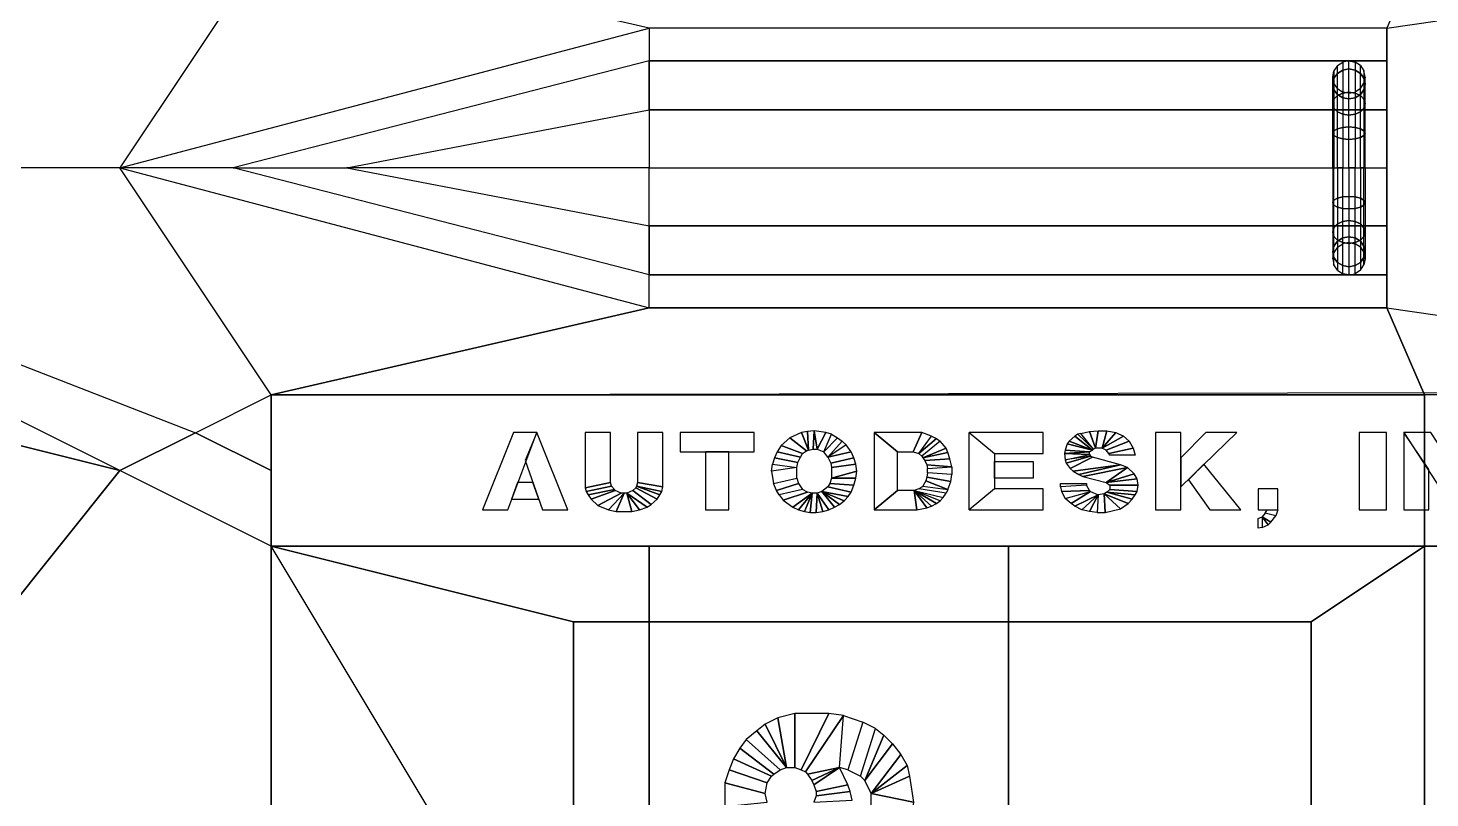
# Model space of a CAD drawing. Extents: x -11 to 118, y -54 to 30.
# Drawn here: x 18.79 to 37.32, y 5.67 to 15.85 of the extents above; entities that cross this region are included whole.
import ezdxf

# ---------------------------------------------------------------- set-up
doc = ezdxf.new("R2010")
doc.units = 0
doc.header["$MEASUREMENT"] = 0
for name, color, linetype in [('1', 1, 'CONTINUOUS'), ('5', 5, 'CONTINUOUS'), ('CAR1', 7, 'CONTINUOUS')]:
    doc.layers.add(name, color=color, linetype=linetype)

msp = doc.modelspace()

# ---------------------------------------------------------------- linework, layer by layer
at = {"layer": '1', "linetype": 'Continuous'}
for points in [[(25.205, 10.504, 8.277), (24.795, 9.483, 6.705), (25.128, 9.483, 6.705), (25.513, 10.504, 8.277)], [(25.359, 10.133, 7.706), (25.59, 9.483, 6.705), (25.923, 9.483, 6.705), (25.513, 10.504, 8.277)], [(26.154, 10.504, 8.277), (26.154, 9.773, 7.152), (26.487, 9.842, 7.259), (26.487, 10.504, 8.277)], [(26.846, 10.504, 8.277), (26.846, 9.842, 7.259), (27.18, 9.784, 7.169), (27.18, 10.504, 8.277)], [(27.41, 10.504, 8.277), (27.41, 10.249, 7.885), (28.385, 10.249, 7.885), (28.385, 10.504, 8.277)], [(28.859, 10.434, 8.17), (28.744, 10.33, 8.009), (29.026, 10.225, 7.848), (29.077, 10.26, 7.902)], [(29.013, 10.504, 8.277), (28.859, 10.434, 8.17), (29.077, 10.26, 7.902), (29.103, 10.271, 7.92)], [(29.013, 10.504, 8.277), (29.103, 10.271, 7.92), (29.09, 10.515, 8.295)], [(29.18, 10.527, 8.313), (29.09, 10.515, 8.295), (29.103, 10.271, 7.92), (29.167, 10.283, 7.937)], [(29.18, 10.527, 8.313), (29.167, 10.283, 7.937), (29.218, 10.283, 7.937)], [(29.18, 10.527, 8.313), (29.218, 10.283, 7.937), (29.333, 10.504, 8.277)], [(29.333, 10.504, 8.277), (29.218, 10.283, 7.937), (29.308, 10.249, 7.885), (29.41, 10.481, 8.242)], [(29.41, 10.481, 8.242), (29.487, 10.434, 8.17), (29.308, 10.249, 7.885)], [(29.308, 10.249, 7.885), (29.487, 10.434, 8.17), (29.551, 10.387, 8.098), (29.359, 10.179, 7.777)], [(29.603, 10.341, 8.027), (29.359, 10.179, 7.777), (29.551, 10.387, 8.098)], [(29.974, 10.504, 8.277), (29.974, 9.483, 6.705), (30.282, 9.738, 7.098), (30.282, 10.249, 7.885)], [(29.974, 10.504, 8.277), (30.282, 10.249, 7.885), (30.487, 10.249, 7.885), (30.603, 10.504, 8.277)], [(30.603, 10.504, 8.277), (30.487, 10.249, 7.885), (30.564, 10.225, 7.848), (30.731, 10.457, 8.206)], [(30.731, 10.457, 8.206), (30.795, 10.422, 8.152), (30.564, 10.225, 7.848)], [(30.564, 10.225, 7.848), (30.795, 10.422, 8.152), (30.846, 10.387, 8.098), (30.603, 10.19, 7.795)], [(30.603, 10.19, 7.795), (30.616, 10.167, 7.759), (30.923, 10.295, 7.956), (30.846, 10.387, 8.098)], [(31.231, 10.504, 8.277), (31.564, 10.225, 7.848), (32.205, 10.225, 7.848), (32.205, 10.504, 8.277)], [(31.231, 10.504, 8.277), (31.564, 10.225, 7.848), (31.564, 9.761, 7.134), (31.231, 9.483, 6.705)], [(32.551, 10.387, 8.098), (32.526, 10.353, 8.045), (32.859, 10.271, 7.92)], [(32.628, 10.457, 8.206), (32.551, 10.387, 8.098), (32.859, 10.271, 7.92)], [(32.667, 10.481, 8.242), (32.628, 10.457, 8.206), (32.859, 10.271, 7.92), (32.872, 10.283, 7.937)], [(32.705, 10.492, 8.259), (32.667, 10.481, 8.242), (32.872, 10.283, 7.937)], [(32.821, 10.515, 8.295), (32.898, 10.295, 7.956), (32.872, 10.283, 7.937), (32.705, 10.492, 8.259)], [(32.936, 10.527, 8.313), (32.898, 10.295, 7.956), (32.821, 10.515, 8.295)], [(33.051, 10.527, 8.313), (32.987, 10.295, 7.956), (32.898, 10.295, 7.956), (32.936, 10.527, 8.313)], [(33.167, 10.504, 8.277), (32.987, 10.295, 7.956), (33.051, 10.527, 8.313)], [(33.269, 10.457, 8.206), (32.987, 10.295, 7.956), (33.167, 10.504, 8.277)], [(33.346, 10.387, 8.098), (33.039, 10.271, 7.92), (32.987, 10.295, 7.956), (33.269, 10.457, 8.206)], [(33.398, 10.295, 7.956), (33.077, 10.225, 7.848), (33.039, 10.271, 7.92), (33.346, 10.387, 8.098)], [(33.692, 10.504, 8.277), (33.692, 9.483, 6.705), (34.026, 9.483, 6.705), (34.026, 10.504, 8.277)], [(34.359, 10.504, 8.277), (34.026, 10.167, 7.759), (34.026, 9.784, 7.169), (34.769, 10.504, 8.277)], [(36.385, 10.504, 8.277), (36.385, 9.483, 6.705), (36.744, 9.483, 6.705), (36.744, 10.504, 8.277)], [(36.974, 10.504, 8.277), (36.974, 9.483, 6.705), (37.308, 9.483, 6.705), (37.308, 10.016, 7.526)], [(36.974, 10.504, 8.277), (37.641, 9.483, 6.705), (38, 9.483, 6.705), (37.333, 10.504, 8.277)], [(27.744, 10.249, 7.885), (27.744, 9.483, 6.705), (28.051, 9.483, 6.705), (28.051, 10.249, 7.885)], [(28.692, 10.249, 7.885), (28.654, 10.167, 7.759), (28.962, 10.109, 7.67), (29, 10.179, 7.777)], [(28.744, 10.33, 8.009), (28.692, 10.249, 7.885), (29, 10.179, 7.777), (29.026, 10.225, 7.848)], [(29.359, 10.179, 7.777), (29.667, 10.249, 7.885), (29.603, 10.341, 8.027)], [(29.359, 10.179, 7.777), (29.398, 10.098, 7.652), (29.705, 10.167, 7.759), (29.667, 10.249, 7.885)], [(30.616, 10.167, 7.759), (30.949, 10.237, 7.866), (30.923, 10.295, 7.956)], [(30.616, 10.167, 7.759), (30.641, 10.133, 7.706), (30.974, 10.155, 7.741), (30.949, 10.237, 7.866)], [(32.5, 10.271, 7.92), (32.487, 10.225, 7.848), (32.821, 10.249, 7.885)], [(32.487, 10.225, 7.848), (32.821, 10.214, 7.831), (32.821, 10.249, 7.885)], [(32.487, 10.225, 7.848), (32.5, 10.144, 7.724), (32.821, 10.214, 7.831)], [(32.526, 10.353, 8.045), (32.5, 10.271, 7.92), (32.821, 10.249, 7.885), (32.859, 10.271, 7.92)], [(32.821, 10.214, 7.831), (32.833, 10.19, 7.795), (32.5, 10.144, 7.724)], [(33.423, 10.202, 7.812), (33.09, 10.202, 7.812), (33.077, 10.225, 7.848), (33.398, 10.295, 7.956)], [(28.949, 10.039, 7.562), (28.616, 9.993, 7.491), (28.628, 10.086, 7.634)], [(28.616, 9.993, 7.491), (28.641, 9.831, 7.241), (28.949, 9.9, 7.348), (28.949, 10.039, 7.562)], [(28.654, 10.167, 7.759), (28.628, 10.086, 7.634), (28.949, 10.039, 7.562), (28.962, 10.109, 7.67)], [(29.398, 10.098, 7.652), (29.41, 10.039, 7.562), (29.731, 10.086, 7.634), (29.705, 10.167, 7.759)], [(29.41, 10.039, 7.562), (29.41, 9.9, 7.348), (29.744, 9.993, 7.491), (29.731, 10.086, 7.634)], [(30.641, 10.133, 7.706), (30.667, 10.074, 7.616), (31, 10.051, 7.58), (30.974, 10.155, 7.741)], [(30.667, 10.074, 7.616), (30.68, 10.028, 7.545), (31, 10.051, 7.58)], [(31, 10.051, 7.58), (31, 9.947, 7.42), (30.68, 9.97, 7.455), (30.68, 10.028, 7.545)], [(31.564, 10.121, 7.687), (32.077, 10.121, 7.687), (32.077, 9.9, 7.348), (31.564, 9.9, 7.348)], [(32.5, 10.144, 7.724), (32.513, 10.098, 7.652), (32.833, 10.19, 7.795)], [(32.513, 10.098, 7.652), (32.564, 10.028, 7.545), (32.859, 10.179, 7.777), (32.833, 10.19, 7.795)], [(32.859, 10.179, 7.777), (32.564, 10.028, 7.545), (32.603, 9.993, 7.491), (33.231, 10.074, 7.616)], [(32.603, 9.993, 7.491), (32.68, 9.947, 7.42), (33.231, 10.074, 7.616)], [(32.68, 9.947, 7.42), (32.731, 9.923, 7.384), (33.321, 10.039, 7.562), (33.231, 10.074, 7.616)], [(32.731, 9.923, 7.384), (33.039, 9.842, 7.259), (33.321, 10.039, 7.562)], [(33.039, 9.842, 7.259), (33.41, 9.958, 7.438), (33.321, 10.039, 7.562)], [(34.128, 9.877, 7.313), (34.41, 9.483, 6.705), (34.821, 9.483, 6.705), (34.333, 10.086, 7.634)], [(25.257, 9.842, 7.259), (25.18, 9.622, 6.919), (25.539, 9.622, 6.919), (25.462, 9.842, 7.259)], [(26.154, 9.773, 7.152), (26.167, 9.726, 7.08), (26.5, 9.796, 7.188), (26.487, 9.842, 7.259)], [(26.846, 9.842, 7.259), (26.833, 9.796, 7.188), (27.167, 9.726, 7.08), (27.18, 9.784, 7.169)], [(28.974, 9.831, 7.241), (28.68, 9.738, 7.098), (28.641, 9.831, 7.241), (28.949, 9.9, 7.348)], [(29.026, 9.75, 7.116), (28.718, 9.68, 7.009), (28.68, 9.738, 7.098), (28.974, 9.831, 7.241)], [(29.385, 9.831, 7.241), (29.359, 9.784, 7.169), (29.667, 9.715, 7.063), (29.705, 9.807, 7.205)], [(29.41, 9.9, 7.348), (29.385, 9.831, 7.241), (29.705, 9.807, 7.205), (29.731, 9.9, 7.348)], [(29.41, 9.9, 7.348), (29.731, 9.9, 7.348), (29.744, 9.993, 7.491)], [(30.616, 9.796, 7.188), (30.949, 9.75, 7.116), (30.654, 9.866, 7.295)], [(30.667, 9.912, 7.366), (30.654, 9.866, 7.295), (30.949, 9.75, 7.116), (30.987, 9.854, 7.276)], [(30.68, 9.97, 7.455), (30.667, 9.912, 7.366), (30.987, 9.854, 7.276), (31, 9.947, 7.42)], [(32.436, 9.784, 7.169), (32.436, 9.831, 7.241), (32.782, 9.831, 7.241), (32.782, 9.807, 7.205)], [(33.039, 9.842, 7.259), (33.449, 9.889, 7.33), (33.41, 9.958, 7.438)], [(33.039, 9.842, 7.259), (33.09, 9.807, 7.205), (33.462, 9.807, 7.205), (33.449, 9.889, 7.33)], [(26.167, 9.726, 7.08), (26.192, 9.68, 7.009), (26.539, 9.75, 7.116), (26.5, 9.796, 7.188)], [(26.192, 9.68, 7.009), (26.231, 9.622, 6.919), (26.551, 9.738, 7.098), (26.539, 9.75, 7.116)], [(26.231, 9.622, 6.919), (26.321, 9.541, 6.794), (26.628, 9.703, 7.044), (26.551, 9.738, 7.098)], [(26.321, 9.541, 6.794), (26.462, 9.483, 6.705), (26.666, 9.703, 7.044), (26.628, 9.703, 7.044)], [(26.666, 9.703, 7.044), (26.462, 9.483, 6.705), (26.564, 9.459, 6.669), (26.666, 9.703, 7.044)], [(26.666, 9.703, 7.044), (26.564, 9.459, 6.669), (26.769, 9.459, 6.669), (26.705, 9.703, 7.044)], [(26.705, 9.703, 7.044), (26.974, 9.517, 6.758), (27.026, 9.552, 6.812), (26.782, 9.738, 7.098)], [(26.705, 9.703, 7.044), (26.769, 9.459, 6.669), (26.872, 9.483, 6.705), (26.705, 9.703, 7.044)], [(26.705, 9.703, 7.044), (26.872, 9.483, 6.705), (26.974, 9.517, 6.758), (26.705, 9.703, 7.044)], [(26.782, 9.738, 7.098), (27.026, 9.552, 6.812), (27.103, 9.622, 6.919), (26.821, 9.773, 7.152)], [(26.821, 9.773, 7.152), (27.103, 9.622, 6.919), (27.141, 9.68, 7.009), (26.833, 9.796, 7.188)], [(26.833, 9.796, 7.188), (27.141, 9.68, 7.009), (27.167, 9.726, 7.08), (26.833, 9.796, 7.188)], [(28.718, 9.68, 7.009), (28.769, 9.61, 6.902), (29.09, 9.715, 7.063), (29.026, 9.75, 7.116)], [(29.09, 9.715, 7.063), (28.769, 9.61, 6.902), (28.898, 9.517, 6.758), (29.154, 9.703, 7.044)], [(29.154, 9.703, 7.044), (28.898, 9.517, 6.758), (28.974, 9.483, 6.705), (29.154, 9.703, 7.044)], [(29.154, 9.703, 7.044), (28.974, 9.483, 6.705), (29.051, 9.459, 6.669), (29.154, 9.703, 7.044)], [(29.154, 9.703, 7.044), (29.051, 9.459, 6.669), (29.128, 9.448, 6.652), (29.154, 9.703, 7.044)], [(29.154, 9.703, 7.044), (29.128, 9.448, 6.652), (29.205, 9.448, 6.652), (29.218, 9.703, 7.044)], [(29.218, 9.703, 7.044), (29.205, 9.448, 6.652), (29.295, 9.459, 6.669), (29.218, 9.703, 7.044)], [(29.218, 9.703, 7.044), (29.372, 9.483, 6.705), (29.449, 9.517, 6.758), (29.282, 9.726, 7.08)], [(29.218, 9.703, 7.044), (29.295, 9.459, 6.669), (29.372, 9.483, 6.705), (29.218, 9.703, 7.044)], [(29.282, 9.726, 7.08), (29.628, 9.657, 6.973), (29.667, 9.715, 7.063), (29.359, 9.784, 7.169)], [(29.282, 9.726, 7.08), (29.577, 9.599, 6.884), (29.628, 9.657, 6.973)], [(29.282, 9.726, 7.08), (29.513, 9.552, 6.812), (29.577, 9.599, 6.884)], [(29.282, 9.726, 7.08), (29.449, 9.517, 6.758), (29.513, 9.552, 6.812)], [(30.282, 9.738, 7.098), (29.974, 9.483, 6.705), (30.539, 9.483, 6.705), (30.5, 9.738, 7.098)], [(30.564, 9.761, 7.134), (30.5, 9.738, 7.098), (30.885, 9.645, 6.955), (30.923, 9.703, 7.044)], [(30.5, 9.738, 7.098), (30.885, 9.645, 6.955), (30.846, 9.599, 6.884), (30.5, 9.738, 7.098)], [(30.5, 9.738, 7.098), (30.795, 9.564, 6.83), (30.846, 9.599, 6.884), (30.5, 9.738, 7.098)], [(30.5, 9.738, 7.098), (30.731, 9.529, 6.777), (30.795, 9.564, 6.83), (30.5, 9.738, 7.098)], [(30.5, 9.738, 7.098), (30.667, 9.506, 6.741), (30.731, 9.529, 6.777), (30.5, 9.738, 7.098)], [(30.5, 9.738, 7.098), (30.539, 9.483, 6.705), (30.667, 9.506, 6.741)], [(30.616, 9.796, 7.188), (30.949, 9.75, 7.116), (30.923, 9.703, 7.044), (30.564, 9.761, 7.134)], [(31.564, 9.761, 7.134), (31.231, 9.483, 6.705), (32.205, 9.483, 6.705), (32.205, 9.761, 7.134)], [(32.449, 9.726, 7.08), (32.821, 9.738, 7.098), (32.782, 9.807, 7.205), (32.436, 9.784, 7.169)], [(32.5, 9.633, 6.937), (32.833, 9.726, 7.08), (32.821, 9.738, 7.098), (32.449, 9.726, 7.08)], [(32.833, 9.726, 7.08), (32.577, 9.564, 6.83), (32.5, 9.633, 6.937)], [(32.936, 9.68, 7.009), (32.628, 9.529, 6.777), (32.577, 9.564, 6.83), (32.833, 9.726, 7.08)], [(32.936, 9.68, 7.009), (32.718, 9.483, 6.705), (32.628, 9.529, 6.777), (32.936, 9.68, 7.009)], [(32.936, 9.68, 7.009), (32.821, 9.459, 6.669), (32.718, 9.483, 6.705), (32.936, 9.68, 7.009)], [(32.936, 9.68, 7.009), (32.923, 9.448, 6.652), (32.821, 9.459, 6.669), (32.936, 9.68, 7.009)], [(32.936, 9.68, 7.009), (32.923, 9.448, 6.652), (33.026, 9.448, 6.652), (33.013, 9.691, 7.027)], [(33.051, 9.715, 7.063), (33.013, 9.691, 7.027), (33.333, 9.564, 6.83), (33.385, 9.622, 6.919)], [(33.013, 9.691, 7.027), (33.231, 9.494, 6.723), (33.333, 9.564, 6.83)], [(33.013, 9.691, 7.027), (33.026, 9.448, 6.652), (33.231, 9.494, 6.723)], [(33.09, 9.75, 7.116), (33.051, 9.715, 7.063), (33.423, 9.68, 7.009), (33.449, 9.726, 7.08)], [(33.051, 9.715, 7.063), (33.385, 9.622, 6.919), (33.423, 9.68, 7.009)], [(33.09, 9.807, 7.205), (33.09, 9.75, 7.116), (33.449, 9.726, 7.08), (33.462, 9.807, 7.205)], [(35.051, 9.761, 7.134), (35.051, 9.483, 6.705), (35.308, 9.483, 6.705), (35.308, 9.761, 7.134)], [(35.167, 9.483, 6.705), (35.308, 9.483, 6.705), (35.282, 9.401, 6.58), (35.141, 9.436, 6.633)], [(35.103, 9.25, 6.347), (35.051, 9.239, 6.33), (35.051, 9.366, 6.526), (35.103, 9.39, 6.562)], [(35.141, 9.436, 6.633), (35.103, 9.39, 6.562), (35.218, 9.32, 6.455), (35.282, 9.401, 6.58)], [(35.103, 9.39, 6.562), (35.18, 9.285, 6.401), (35.218, 9.32, 6.455)], [(35.103, 9.39, 6.562), (35.103, 9.25, 6.347), (35.18, 9.285, 6.401)], [(28.533, 6.649, 4.887), (28.813, 6.076, 4.827), (28.701, 6.734, 4.851)], [(28.813, 6.076, 4.827), (28.925, 6.076, 4.803), (28.925, 6.792, 4.803), (28.701, 6.734, 4.851)], [(28.925, 6.792, 4.803), (28.925, 6.076, 4.803), (29.009, 6.047, 4.786), (29.373, 6.792, 4.708)], [(29.009, 6.047, 4.786), (29.065, 6.018, 4.774), (29.569, 6.763, 4.666), (29.373, 6.792, 4.708)], [(29.065, 6.018, 4.774), (29.093, 5.99, 4.768), (29.513, 6.076, 4.678), (29.569, 6.763, 4.666)], [(29.569, 6.763, 4.666), (29.822, 6.677, 4.613), (29.625, 6.047, 4.655), (29.513, 6.076, 4.678)], [(29.625, 6.047, 4.655), (29.794, 5.961, 4.619), (29.99, 6.591, 4.577), (29.822, 6.677, 4.613)], [(28.28, 6.448, 4.94), (28.729, 6.047, 4.845), (28.813, 6.076, 4.827), (28.421, 6.563, 4.911)], [(28.421, 6.563, 4.911), (28.813, 6.076, 4.827), (28.533, 6.649, 4.887)], [(29.99, 6.591, 4.577), (30.102, 6.505, 4.553), (29.85, 5.904, 4.607), (29.794, 5.961, 4.619)], [(29.85, 5.904, 4.607), (30.102, 6.505, 4.553), (30.214, 6.391, 4.529)], [(28.112, 6.19, 4.976), (28.617, 5.961, 4.869), (28.645, 5.99, 4.863), (28.196, 6.333, 4.958)], [(28.196, 6.333, 4.958), (28.645, 5.99, 4.863), (28.729, 6.047, 4.845), (28.28, 6.448, 4.94)], [(29.85, 5.904, 4.607), (30.214, 6.391, 4.529), (30.326, 6.248, 4.506), (29.934, 5.732, 4.589)], [(28.056, 6.047, 4.988), (28.56, 5.875, 4.881), (28.617, 5.961, 4.869), (28.112, 6.19, 4.976)], [(29.934, 5.732, 4.589), (30.326, 6.248, 4.506), (30.41, 6.104, 4.488), (29.934, 5.732, 4.589)], [(28, 5.875, 5), (28.533, 5.732, 4.887), (28.56, 5.875, 4.881), (28.056, 6.047, 4.988)], [(29.149, 5.904, 4.756), (29.513, 6.076, 4.678), (29.093, 5.99, 4.768)], [(29.177, 5.847, 4.75), (29.513, 6.076, 4.678), (29.149, 5.904, 4.756)], [(29.205, 5.76, 4.744), (29.625, 5.847, 4.655), (29.513, 6.076, 4.678), (29.177, 5.847, 4.75)], [(29.934, 5.732, 4.589), (30.41, 6.104, 4.488), (30.438, 5.961, 4.482), (29.934, 5.732, 4.589)], [(29.934, 5.732, 4.589), (30.438, 5.961, 4.482), (30.494, 5.617, 4.47), (29.934, 5.732, 4.589)], [(28, 5.56, 5), (28.56, 5.617, 4.881), (28.533, 5.732, 4.887), (28, 5.875, 5)], [(29.177, 5.617, 4.75), (29.681, 5.646, 4.643), (29.654, 5.76, 4.649), (29.205, 5.703, 4.744)], [(29.205, 5.703, 4.744), (29.654, 5.76, 4.649), (29.625, 5.847, 4.655), (29.205, 5.76, 4.744)], [(29.934, 5.732, 4.589), (30.494, 5.617, 4.47), (30.466, 5.445, 4.476), (29.934, 5.474, 4.589)]]:
    msp.add_3dface(points, dxfattribs=at)
at = {"layer": '5', "linetype": 'Continuous'}
for points in [[(12, 14, 6), (14, 16, 6), (16, 17, 6), (20, 18, 6)], [(20, 18, 6), (12, 14, 6), (21, 17.5, 7.5)], [(12, 14, 6), (21, 17.5, 7.5), (22, 17, 9), (20, 14, 9)], [(22, 17, 9), (20, 14, 9), (27, 15.848, 9.765)], [(37.25, 17, 9), (36.75, 15.848, 9.765), (44.393, 16.955, 9)], [(21.5, 14, 10), (20, 14, 9), (27, 15.848, 9.765), (27, 15.414, 10.414)], [(36.75, 15.848, 9.765), (27, 15.848, 9.765), (27, 15.414, 10.414), (36.75, 15.414, 10.414)], [(27, 14.765, 10.848), (27, 15.414, 10.414), (21.5, 14, 10), (23, 14, 11)], [(36.75, 15.414, 10.414), (27, 15.414, 10.414), (27, 14.765, 10.848), (36.75, 14.765, 10.848)], [(27, 14, 11), (23, 14, 11), (27, 14.765, 10.848)], [(36.75, 14.765, 10.848), (27, 14.765, 10.848), (27, 14, 11), (36.75, 14, 11)], [(20, 10, 6), (12, 14, 6), (21, 10.5, 7.5)], [(12, 14, 6), (14, 12, 6), (16, 11, 6), (20, 10, 6)], [(12, 14, 6), (21, 10.5, 7.5), (22, 11, 9), (20, 14, 9)], [(22, 11, 9), (20, 14, 9), (27, 12.152, 9.765)], [(21.5, 14, 10), (20, 14, 9), (27, 12.152, 9.765), (27, 12.586, 10.414)], [(27, 13.235, 10.848), (27, 12.586, 10.414), (21.5, 14, 10), (23, 14, 11)], [(27, 14, 11), (23, 14, 11), (27, 13.235, 10.848)], [(36.75, 13.235, 10.848), (27, 13.235, 10.848), (27, 14, 11), (36.75, 14, 11)], [(36.75, 12.586, 10.414), (27, 12.586, 10.414), (27, 13.235, 10.848), (36.75, 13.235, 10.848)], [(36.75, 12.152, 9.765), (27, 12.152, 9.765), (27, 12.586, 10.414), (36.75, 12.586, 10.414)], [(22, 11, 9), (27, 12.152, 9.765), (36.75, 12.152, 9.765), (37.25, 11, 9)], [(37.25, 11, 9), (36.75, 12.152, 9.765), (44.393, 11.045, 9)], [(20, 10, 6), (16, 11, 6), (15, 8, 6), (16, 5, 6)], [(21, 10.5, 7.5), (22, 11, 9), (22, 10, 7.5)], [(44.393, 11.045, 9), (41.75, 9, 6), (22, 9, 6), (22, 11, 9)], [(22, 9, 6), (22, 11, 9), (37.25, 11, 9), (37.25, 9, 6)], [(37.25, 9, 6), (37.25, 11, 9), (44.393, 11.045, 9), (41.75, 9, 6)], [(20, 10, 6), (21, 10.5, 7.5), (22, 10, 7.5), (22, 9, 6)], [(22, 5, 6), (22, 9, 6), (20, 10, 6), (16, 5, 6)], [(25, 4, 6), (22, 9, 6), (22, 5, 6)], [(26, 8, 6), (26, 5, 6), (25, 4, 6), (22, 9, 6)], [(27, 9, 6), (27, 8, 5), (26, 8, 6), (22, 9, 6)], [(31.75, 9, 6), (31.75, 8, 4), (27, 8, 5), (27, 9, 6)], [(37.25, 9, 6), (35.75, 8, 4), (31.75, 8, 4), (31.75, 9, 6)], [(37.25, 9, 6), (37.25, 2, 6), (35.75, 3, 4), (35.75, 8, 4)], [(41.75, 9, 6), (41.75, 2, 6), (37.25, 2, 6), (37.25, 9, 6)], [(26, 5, 6), (26, 8, 6), (27, 8, 5), (27, 4, 5)], [(31.75, 3, 4), (27, 4, 5), (27, 8, 5), (31.75, 8, 4)]]:
    msp.add_3dface(points, dxfattribs=at)
at = {"layer": 'CAR1', "color": 7, "linetype": 'Continuous'}
for points in [[(36.75, 15.848, 1), (36.75, 15.848, 9.765), (36.75, 15.414, 10.414), (36.75, 15.414, 1)], [(36.168, 15.398, 10.414), (36.168, 15.291, 10.949), (36.099, 15.249, 10.931), (36.099, 15.351, 10.451)], [(36.25, 15.307, 10.955), (36.25, 15.414, 10.414), (36.168, 15.398, 10.414), (36.168, 15.291, 10.949)], [(36.332, 15.398, 10.414), (36.332, 15.291, 10.949), (36.25, 15.307, 10.955), (36.25, 15.414, 10.414)], [(36.401, 15.249, 10.931), (36.401, 15.351, 10.451), (36.332, 15.398, 10.414), (36.332, 15.291, 10.949)], [(36.75, 15.414, 1), (36.75, 15.414, 10.414), (36.75, 14.765, 10.848), (36.75, 14.765, 1)], [(36.052, 15.282, 10.508), (36.052, 15.184, 10.905), (36.036, 15.109, 10.873), (36.036, 15.2, 10.558)], [(36.036, 15.109, 10.873), (36.036, 15.2, 10.558), (36.052, 15.118, 10.616), (36.052, 15.033, 10.842)], [(36.099, 15.249, 10.931), (36.099, 15.351, 10.451), (36.052, 15.282, 10.508), (36.052, 15.184, 10.905)], [(36.099, 14.956, 11.37), (36.099, 15.249, 10.931), (36.052, 15.184, 10.905), (36.052, 14.906, 11.321)], [(36.168, 15.291, 10.949), (36.168, 14.988, 11.403), (36.099, 14.956, 11.37), (36.099, 15.249, 10.931)], [(36.25, 15, 11.414), (36.25, 15.307, 10.955), (36.168, 15.291, 10.949), (36.168, 14.988, 11.403)], [(36.332, 15.291, 10.949), (36.332, 14.988, 11.403), (36.25, 15, 11.414), (36.25, 15.307, 10.955)], [(36.401, 14.956, 11.37), (36.401, 15.249, 10.931), (36.332, 15.291, 10.949), (36.332, 14.988, 11.403)], [(36.448, 15.282, 10.508), (36.448, 15.184, 10.905), (36.401, 15.249, 10.931), (36.401, 15.351, 10.451)], [(36.448, 15.184, 10.905), (36.448, 14.906, 11.321), (36.401, 14.956, 11.37), (36.401, 15.249, 10.931)], [(36.464, 15.109, 10.873), (36.464, 15.2, 10.558), (36.448, 15.282, 10.508), (36.448, 15.184, 10.905)], [(36.448, 15.118, 10.616), (36.448, 15.033, 10.842), (36.464, 15.109, 10.873), (36.464, 15.2, 10.558)], [(36.052, 15.184, 10.905), (36.052, 14.906, 11.321), (36.036, 14.849, 11.263), (36.036, 15.109, 10.873)], [(36.036, 14.849, 11.263), (36.036, 15.109, 10.873), (36.052, 15.033, 10.842), (36.052, 14.791, 11.205)], [(36.052, 15.118, 10.616), (36.052, 15.033, 10.842), (36.099, 14.969, 10.815), (36.099, 15.049, 10.652)], [(36.052, 15.033, 10.842), (36.052, 14.791, 11.205), (36.099, 14.741, 11.156), (36.099, 14.969, 10.815)], [(36.099, 14.969, 10.815), (36.099, 15.049, 10.652), (36.168, 15.002, 10.7), (36.168, 14.926, 10.798)], [(36.332, 15.002, 10.7), (36.332, 14.926, 10.798), (36.401, 14.969, 10.815), (36.401, 15.049, 10.652)], [(36.401, 14.969, 10.815), (36.401, 15.049, 10.652), (36.448, 15.118, 10.616), (36.448, 15.033, 10.842)], [(36.401, 14.741, 11.156), (36.401, 14.969, 10.815), (36.448, 15.033, 10.842), (36.448, 14.791, 11.205)], [(36.464, 14.849, 11.263), (36.464, 15.109, 10.873), (36.448, 15.184, 10.905), (36.448, 14.906, 11.321)], [(36.448, 15.033, 10.842), (36.448, 14.791, 11.205), (36.464, 14.849, 11.263), (36.464, 15.109, 10.873)], [(36.052, 14.906, 11.321), (36.052, 14.491, 11.599), (36.036, 14.459, 11.523), (36.036, 14.849, 11.263)], [(36.036, 14.459, 11.523), (36.036, 14.849, 11.263), (36.052, 14.791, 11.205), (36.052, 14.428, 11.447)], [(36.099, 14.517, 11.663), (36.099, 14.956, 11.37), (36.052, 14.906, 11.321), (36.052, 14.491, 11.599)], [(36.168, 14.988, 11.403), (36.168, 14.535, 11.706), (36.099, 14.517, 11.663), (36.099, 14.956, 11.37)], [(36.099, 14.741, 11.156), (36.099, 14.969, 10.815), (36.168, 14.926, 10.798), (36.168, 14.709, 11.123)], [(36.168, 15.002, 10.7), (36.168, 14.926, 10.798), (36.25, 14.911, 10.791), (36.25, 14.986, 10.7)], [(36.25, 14.541, 11.721), (36.25, 15, 11.414), (36.168, 14.988, 11.403), (36.168, 14.535, 11.706)], [(36.168, 14.926, 10.798), (36.168, 14.709, 11.123), (36.25, 14.697, 11.111), (36.25, 14.911, 10.791)], [(36.25, 14.911, 10.791), (36.25, 14.986, 10.7), (36.332, 15.002, 10.7), (36.332, 14.926, 10.798)], [(36.332, 14.988, 11.403), (36.332, 14.535, 11.706), (36.25, 14.541, 11.721), (36.25, 15, 11.414)], [(36.25, 14.697, 11.111), (36.25, 14.911, 10.791), (36.332, 14.926, 10.798), (36.332, 14.709, 11.123)], [(36.401, 14.517, 11.663), (36.401, 14.956, 11.37), (36.332, 14.988, 11.403), (36.332, 14.535, 11.706)], [(36.332, 14.926, 10.798), (36.332, 14.709, 11.123), (36.401, 14.741, 11.156), (36.401, 14.969, 10.815)], [(36.448, 14.906, 11.321), (36.448, 14.491, 11.599), (36.401, 14.517, 11.663), (36.401, 14.956, 11.37)], [(36.464, 14.459, 11.523), (36.464, 14.849, 11.263), (36.448, 14.906, 11.321), (36.448, 14.491, 11.599)], [(36.448, 14.791, 11.205), (36.448, 14.428, 11.447), (36.464, 14.459, 11.523), (36.464, 14.849, 11.263)], [(36.052, 14.791, 11.205), (36.052, 14.428, 11.447), (36.099, 14.401, 11.383), (36.099, 14.741, 11.156)], [(36.099, 14.401, 11.383), (36.099, 14.741, 11.156), (36.168, 14.709, 11.123), (36.168, 14.383, 11.34)], [(36.168, 14.709, 11.123), (36.168, 14.383, 11.34), (36.25, 14.377, 11.325), (36.25, 14.697, 11.111)], [(36.25, 14.377, 11.325), (36.25, 14.697, 11.111), (36.332, 14.709, 11.123), (36.332, 14.383, 11.34)], [(36.332, 14.709, 11.123), (36.332, 14.383, 11.34), (36.401, 14.401, 11.383), (36.401, 14.741, 11.156)], [(36.401, 14.401, 11.383), (36.401, 14.741, 11.156), (36.448, 14.791, 11.205), (36.448, 14.428, 11.447)], [(36.75, 14.765, 1), (36.75, 14.765, 10.848), (36.75, 14, 11), (36.75, 14, 1)], [(36.052, 14.491, 11.599), (36.052, 14, 11.696), (36.036, 14, 11.614), (36.036, 14.459, 11.523)], [(36.036, 14, 11.614), (36.036, 14.459, 11.523), (36.052, 14.428, 11.447), (36.052, 14, 11.532)], [(36.099, 14, 11.766), (36.099, 14.517, 11.663), (36.052, 14.491, 11.599), (36.052, 14, 11.696)], [(36.168, 14.535, 11.706), (36.168, 14, 11.812), (36.099, 14, 11.766), (36.099, 14.517, 11.663)], [(36.25, 14, 11.828), (36.25, 14.541, 11.721), (36.168, 14.535, 11.706), (36.168, 14, 11.812)], [(36.332, 14.535, 11.706), (36.332, 14, 11.812), (36.25, 14, 11.828), (36.25, 14.541, 11.721)], [(36.401, 14, 11.766), (36.401, 14.517, 11.663), (36.332, 14.535, 11.706), (36.332, 14, 11.812)], [(36.448, 14.491, 11.599), (36.448, 14, 11.696), (36.401, 14, 11.766), (36.401, 14.517, 11.663)], [(36.464, 14, 11.614), (36.464, 14.459, 11.523), (36.448, 14.491, 11.599), (36.448, 14, 11.696)], [(36.448, 14.428, 11.447), (36.448, 14, 11.532), (36.464, 14, 11.614), (36.464, 14.459, 11.523)], [(36.052, 14.428, 11.447), (36.052, 14, 11.532), (36.099, 14, 11.463), (36.099, 14.401, 11.383)], [(36.099, 14, 11.463), (36.099, 14.401, 11.383), (36.168, 14.383, 11.34), (36.168, 14, 11.416)], [(36.168, 14.383, 11.34), (36.168, 14, 11.416), (36.25, 14, 11.4), (36.25, 14.377, 11.325)], [(36.25, 14, 11.4), (36.25, 14.377, 11.325), (36.332, 14.383, 11.34), (36.332, 14, 11.416)], [(36.332, 14.383, 11.34), (36.332, 14, 11.416), (36.401, 14, 11.463), (36.401, 14.401, 11.383)], [(36.401, 14, 11.463), (36.401, 14.401, 11.383), (36.448, 14.428, 11.447), (36.448, 14, 11.532)], [(36.036, 14, 11.614), (36.036, 13.541, 11.523), (36.052, 13.572, 11.447), (36.052, 14, 11.532)], [(36.052, 13.509, 11.599), (36.052, 14, 11.696), (36.036, 14, 11.614), (36.036, 13.541, 11.523)], [(36.052, 13.572, 11.447), (36.052, 14, 11.532), (36.099, 14, 11.463), (36.099, 13.599, 11.383)], [(36.099, 14, 11.766), (36.099, 13.483, 11.663), (36.052, 13.509, 11.599), (36.052, 14, 11.696)], [(36.099, 14, 11.463), (36.099, 13.599, 11.383), (36.168, 13.617, 11.34), (36.168, 14, 11.416)], [(36.168, 13.465, 11.706), (36.168, 14, 11.812), (36.099, 14, 11.766), (36.099, 13.483, 11.663)], [(36.168, 13.617, 11.34), (36.168, 14, 11.416), (36.25, 14, 11.4), (36.25, 13.623, 11.325)], [(36.25, 14, 11.828), (36.25, 13.459, 11.721), (36.168, 13.465, 11.706), (36.168, 14, 11.812)], [(36.332, 13.465, 11.706), (36.332, 14, 11.812), (36.25, 14, 11.828), (36.25, 13.459, 11.721)], [(36.25, 14, 11.4), (36.25, 13.623, 11.325), (36.332, 13.617, 11.34), (36.332, 14, 11.416)], [(36.401, 14, 11.766), (36.401, 13.483, 11.663), (36.332, 13.465, 11.706), (36.332, 14, 11.812)], [(36.332, 13.617, 11.34), (36.332, 14, 11.416), (36.401, 14, 11.463), (36.401, 13.599, 11.383)], [(36.448, 13.509, 11.599), (36.448, 14, 11.696), (36.401, 14, 11.766), (36.401, 13.483, 11.663)], [(36.401, 14, 11.463), (36.401, 13.599, 11.383), (36.448, 13.572, 11.447), (36.448, 14, 11.532)], [(36.464, 14, 11.614), (36.464, 13.541, 11.523), (36.448, 13.509, 11.599), (36.448, 14, 11.696)], [(36.448, 13.572, 11.447), (36.448, 14, 11.532), (36.464, 14, 11.614), (36.464, 13.541, 11.523)], [(36.75, 13.235, 1), (36.75, 13.235, 10.848), (36.75, 14, 11), (36.75, 14, 1)], [(36.036, 13.541, 11.523), (36.036, 13.151, 11.263), (36.052, 13.209, 11.205), (36.052, 13.572, 11.447)], [(36.052, 13.094, 11.321), (36.052, 13.509, 11.599), (36.036, 13.541, 11.523), (36.036, 13.151, 11.263)], [(36.052, 13.209, 11.205), (36.052, 13.572, 11.447), (36.099, 13.599, 11.383), (36.099, 13.259, 11.156)], [(36.099, 13.599, 11.383), (36.099, 13.259, 11.156), (36.168, 13.291, 11.123), (36.168, 13.617, 11.34)], [(36.168, 13.291, 11.123), (36.168, 13.617, 11.34), (36.25, 13.623, 11.325), (36.25, 13.303, 11.111)], [(36.25, 13.623, 11.325), (36.25, 13.303, 11.111), (36.332, 13.291, 11.123), (36.332, 13.617, 11.34)], [(36.332, 13.291, 11.123), (36.332, 13.617, 11.34), (36.401, 13.599, 11.383), (36.401, 13.259, 11.156)], [(36.401, 13.599, 11.383), (36.401, 13.259, 11.156), (36.448, 13.209, 11.205), (36.448, 13.572, 11.447)], [(36.448, 13.209, 11.205), (36.448, 13.572, 11.447), (36.464, 13.541, 11.523), (36.464, 13.151, 11.263)], [(36.464, 13.541, 11.523), (36.464, 13.151, 11.263), (36.448, 13.094, 11.321), (36.448, 13.509, 11.599)], [(36.099, 13.483, 11.663), (36.099, 13.044, 11.37), (36.052, 13.094, 11.321), (36.052, 13.509, 11.599)], [(36.168, 13.012, 11.403), (36.168, 13.465, 11.706), (36.099, 13.483, 11.663), (36.099, 13.044, 11.37)], [(36.25, 13.459, 11.721), (36.25, 13, 11.414), (36.168, 13.012, 11.403), (36.168, 13.465, 11.706)], [(36.332, 13.012, 11.403), (36.332, 13.465, 11.706), (36.25, 13.459, 11.721), (36.25, 13, 11.414)], [(36.401, 13.483, 11.663), (36.401, 13.044, 11.37), (36.332, 13.012, 11.403), (36.332, 13.465, 11.706)], [(36.448, 13.094, 11.321), (36.448, 13.509, 11.599), (36.401, 13.483, 11.663), (36.401, 13.044, 11.37)], [(36.036, 13.151, 11.263), (36.036, 12.891, 10.873), (36.052, 12.967, 10.842), (36.052, 13.209, 11.205)], [(36.052, 12.967, 10.842), (36.052, 13.209, 11.205), (36.099, 13.259, 11.156), (36.099, 13.031, 10.815)], [(36.099, 13.259, 11.156), (36.099, 13.031, 10.815), (36.168, 13.074, 10.798), (36.168, 13.291, 11.123)], [(36.168, 13.074, 10.798), (36.168, 13.291, 11.123), (36.25, 13.303, 11.111), (36.25, 13.089, 10.791)], [(36.25, 13.303, 11.111), (36.25, 13.089, 10.791), (36.332, 13.074, 10.798), (36.332, 13.291, 11.123)], [(36.332, 13.074, 10.798), (36.332, 13.291, 11.123), (36.401, 13.259, 11.156), (36.401, 13.031, 10.815)], [(36.401, 13.259, 11.156), (36.401, 13.031, 10.815), (36.448, 12.967, 10.842), (36.448, 13.209, 11.205)], [(36.448, 12.967, 10.842), (36.448, 13.209, 11.205), (36.464, 13.151, 11.263), (36.464, 12.891, 10.873)], [(36.75, 12.586, 1), (36.75, 12.586, 10.414), (36.75, 13.235, 10.848), (36.75, 13.235, 1)], [(36.052, 12.816, 10.905), (36.052, 13.094, 11.321), (36.036, 13.151, 11.263), (36.036, 12.891, 10.873)], [(36.099, 13.044, 11.37), (36.099, 12.751, 10.931), (36.052, 12.816, 10.905), (36.052, 13.094, 11.321)], [(36.052, 12.882, 10.616), (36.052, 12.967, 10.842), (36.099, 13.031, 10.815), (36.099, 12.951, 10.652)], [(36.099, 13.031, 10.815), (36.099, 12.951, 10.652), (36.168, 12.998, 10.7), (36.168, 13.074, 10.798)], [(36.168, 12.709, 10.949), (36.168, 13.012, 11.403), (36.099, 13.044, 11.37), (36.099, 12.751, 10.931)], [(36.168, 12.998, 10.7), (36.168, 13.074, 10.798), (36.25, 13.089, 10.791), (36.25, 13.014, 10.7)], [(36.25, 13, 11.414), (36.25, 12.693, 10.955), (36.168, 12.709, 10.949), (36.168, 13.012, 11.403)], [(36.25, 13.089, 10.791), (36.25, 13.014, 10.7), (36.332, 12.998, 10.7), (36.332, 13.074, 10.798)], [(36.332, 12.709, 10.949), (36.332, 13.012, 11.403), (36.25, 13, 11.414), (36.25, 12.693, 10.955)], [(36.332, 12.998, 10.7), (36.332, 13.074, 10.798), (36.401, 13.031, 10.815), (36.401, 12.951, 10.652)], [(36.401, 13.044, 11.37), (36.401, 12.751, 10.931), (36.332, 12.709, 10.949), (36.332, 13.012, 11.403)], [(36.448, 12.816, 10.905), (36.448, 13.094, 11.321), (36.401, 13.044, 11.37), (36.401, 12.751, 10.931)], [(36.401, 13.031, 10.815), (36.401, 12.951, 10.652), (36.448, 12.882, 10.616), (36.448, 12.967, 10.842)], [(36.464, 13.151, 11.263), (36.464, 12.891, 10.873), (36.448, 12.816, 10.905), (36.448, 13.094, 11.321)], [(36.036, 12.891, 10.873), (36.036, 12.8, 10.558), (36.052, 12.882, 10.616), (36.052, 12.967, 10.842)], [(36.052, 12.718, 10.508), (36.052, 12.816, 10.905), (36.036, 12.891, 10.873), (36.036, 12.8, 10.558)], [(36.099, 12.751, 10.931), (36.099, 12.649, 10.451), (36.052, 12.718, 10.508), (36.052, 12.816, 10.905)], [(36.448, 12.718, 10.508), (36.448, 12.816, 10.905), (36.401, 12.751, 10.931), (36.401, 12.649, 10.451)], [(36.448, 12.882, 10.616), (36.448, 12.967, 10.842), (36.464, 12.891, 10.873), (36.464, 12.8, 10.558)], [(36.464, 12.891, 10.873), (36.464, 12.8, 10.558), (36.448, 12.718, 10.508), (36.448, 12.816, 10.905)], [(36.168, 12.602, 10.414), (36.168, 12.709, 10.949), (36.099, 12.751, 10.931), (36.099, 12.649, 10.451)], [(36.25, 12.693, 10.955), (36.25, 12.586, 10.414), (36.168, 12.602, 10.414), (36.168, 12.709, 10.949)], [(36.332, 12.602, 10.414), (36.332, 12.709, 10.949), (36.25, 12.693, 10.955), (36.25, 12.586, 10.414)], [(36.401, 12.751, 10.931), (36.401, 12.649, 10.451), (36.332, 12.602, 10.414), (36.332, 12.709, 10.949)], [(36.75, 12.152, 1), (36.75, 12.152, 9.765), (36.75, 12.586, 10.414), (36.75, 12.586, 1)]]:
    msp.add_3dface(points, dxfattribs=at)
at = {"layer": 'CAR1', "color": 197, "linetype": 'Continuous'}
for points in [[(35.75, 8, 4.1), (35.75, 3, 4.1), (31.75, 3, 4.1), (31.75, 8, 4.1)], [(35.75, 8, 4), (35.75, 3, 4), (31.75, 3, 4), (31.75, 8, 4)]]:
    msp.add_3dface(points, dxfattribs=at)

doc.saveas('drawing.dxf')
